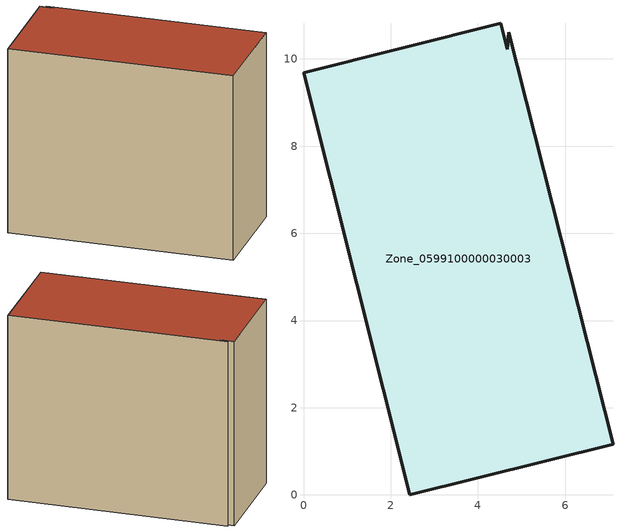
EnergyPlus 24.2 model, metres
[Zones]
Zone_0599100000030003
 floor ground (C_G): 4.67,10.22 4.71,10.61 7.1,1.17 2.44,0 0,9.69 4.53,10.82 z0
 wall outside (C_F): 2.44,0 7.1,1.17 4.71,10.61 4.67,10.22 4.53,10.82 0,9.69 2.44,0 z0:8.53
 roof outside (C_R): 4.71,10.61 4.67,10.22 4.53,10.82 0,9.69 2.44,0 7.1,1.17 z8.53
[BUILDING]
Pand.0599100000030003: North Axis=0; Terrain=City; Loads Convergence Tolerance Value=0.04; Temperature Convergence Tolerance Value=0.4; Solar Distribution=FullExterior; Maximum Number of Warmup Days=25; Minimum Number of Warmup Days=1
[Site:Location]
Rotterdam.The.Hague.AP_ZH_NLD Design_Conditions: Latitude=51.96; Longitude=4.45; Time Zone=1; Elevation=-4.5
[SITE:GROUNDTEMPERATURE:BUILDINGSURFACE]
18, 18, 18, 18, 18, 18, 18, 18, 18, 18, 18, 18
[MATERIAL] Thermal Absorptance=0.9; Solar Absorptance=0.7; Visible Absorptance=0.7
Name | Roughness | Thickness | Conductivity | Density | Specific Heat
G.TI.1992-2005 | MediumSmooth | 0.15 | 0.06 | 540 | 1210
F.TI.1992-2005 | Rough | 0.3 | 0.12 | 1920 | 840
R.TI.1992-2005 | MediumRough | 0.2 | 0.08 | 1500 | 1000
[CONSTRUCTION]
C_G: G.TI.1992-2005
C_F: F.TI.1992-2005
C_R: R.TI.1992-2005
[ZONE]
Zone_0599100000030003: Type=1; Multiplier=1; Ceiling Height=Autocalculate; Volume=Autocalculate; Floor Area=autocalculate; Part of Total Floor Area=Yes
[ZONEINFILTRATION:DESIGNFLOWRATE]
Infil_Zone_0599100000030003: Zone or ZoneList or Space or SpaceList=Zone_0599100000030003; Schedule=AlwaysOn; Design Flow Rate Calculation Method=Flow/Area; Flow Rate per Floor Area=0.0015; Constant Term Coefficient=1; Temperature Term Coefficient=0; Velocity Term Coefficient=0; Velocity Squared Term Coefficient=0
[HVACTEMPLATE:ZONE:IDEALLOADSAIRSYSTEM]
Zone_0599100000030003: Maximum Heating Supply Air Temperature=50; Minimum Cooling Supply Air Temperature=13; Maximum Heating Supply Air Humidity Ratio=0.0156; Minimum Cooling Supply Air Humidity Ratio=0.0077; Heating Limit=NoLimit; Cooling Limit=NoLimit; Dehumidification Control Type=ConstantSensibleHeatRatio; Cooling Sensible Heat Ratio=0.7; Dehumidification Setpoint=60; Humidification Control Type=None; Humidification Setpoint=30; Outdoor Air Method=None; Outdoor Air Flow Rate per Person=0.00944; Outdoor Air Flow Rate per Zone Floor Area=0; Outdoor Air Flow Rate per Zone=0; Demand Controlled Ventilation Type=None; Outdoor Air Economizer Type=NoEconomizer; Heat Recovery Type=None; Sensible Heat Recovery Effectiveness=0.7; Latent Heat Recovery Effectiveness=0.65
[ZONECONTROL:THERMOSTAT]
ThermostatControl_Zone_0599100000030003: Zone or ZoneList=Zone_0599100000030003; Control Type Schedule=DualSetpointControlType; Control 1=Thermostat_Zone_0599100000030003; Temperature Difference Between Cutout And Setpoint=0
[THERMOSTATSETPOINT:DUALSETPOINT]
Thermostat_Zone_0599100000030003: Heating Setpoint Temperature Schedule=HeatingSetpoint_Zone_0599100000030003; Cooling Setpoint Temperature Schedule=CoolingSetpoint_Zone_0599100000030003
[SCHEDULE:COMPACT]
HeatingSetpoint_Zone_0599100000030003: Through: 12/31, For: AllDays, Until: 24:00, 21
CoolingSetpoint_Zone_0599100000030003: Through: 12/31, For: AllDays, Until: 24:00, 24
DualSetpointControlType: Through: 12/31, For: AllDays, Until: 24:00, 4
AlwaysOn: Through: 12/31, For: AllDays, Until: 24:00, 1
